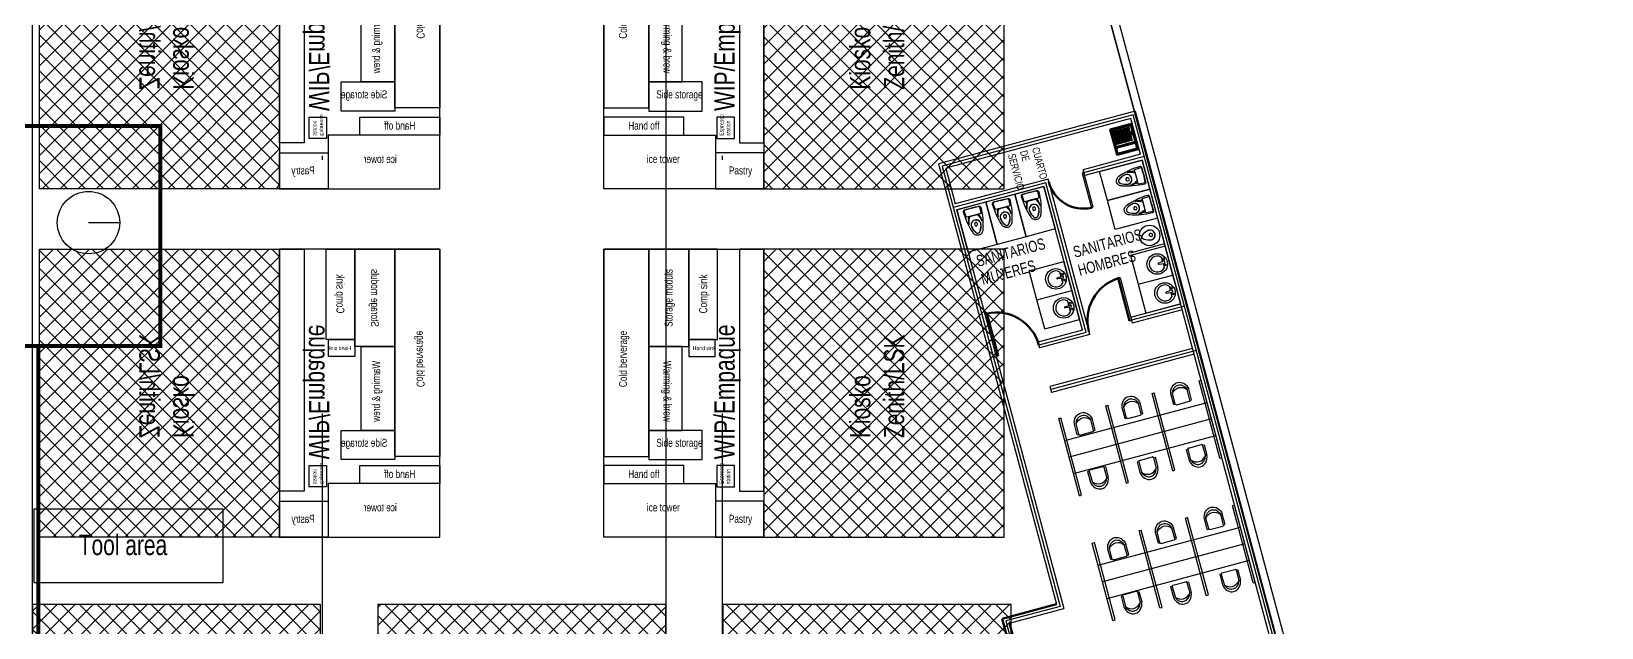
# Model space of a CAD drawing. Header units: millimetres. Extents: x 1263 to 3002, y 1308 to 2683.
# Drawn here: x 1664.08 to 1703.32, y 1382.6 to 1397.52 of the extents above; entities that cross this region are included whole.
import ezdxf

# ---------------------------------------------------------------- set-up
doc = ezdxf.new("R2010")
doc.units = ezdxf.units.MM
doc.linetypes.add('DASHDOT', pattern=[25.4, 12.7, -6.35, 0, -6.35])
doc.linetypes.add('DASHED2', pattern=[0.375, 0.25, -0.125])
for name, color, linetype in [('1- muro de carga', 5, 'Continuous'), ('ejes', 140, 'DASHDOT'), ('LINEA PROYECCION', 1, 'DASHED2'), ('Mezanine', 6, 'Continuous'), ('MUEBLES', 43, 'Continuous')]:
    doc.layers.add(name, color=color, linetype=linetype)
doc.layers.add('muros', color=5, linetype='Continuous', lineweight=50)
doc.styles.add('ARRAY BASE$0$STYLE1', font='swissc.ttf', dxfattribs={"width": 0.9})
doc.styles.add('TEXTO GENERAL', font='swissc.ttf', dxfattribs={"width": 0.9, "height": 1})

# ---------------------------------------------------------------- blocks, each defined once
blk = doc.blocks.new('malla1x1')
at = {"color": 1, "linetype": 'Continuous', "ltscale": 0.01}
blk.add_lwpolyline([(80.173, 79.605), (0, 79.605), (0, 0), (101.556, 0)], close=True, dxfattribs=at)
blk = doc.blocks.new('planta conjunto')
at = {"layer": '1- muro de carga', "lineweight": 25}
blk.add_lwpolyline([(0, 0), (0, 80), (141.082, 80), (162.567, 0)], close=True, dxfattribs=at)
blk.add_lwpolyline([(6.09, 0.197), (0.197, 0.197), (0.197, 79.803), (140.923, 79.803), (162.306, 0.197), (7.291, 0.197)], dxfattribs=at)
at = {"layer": 'ejes'}
for p, q in [((130.594, 86.124), (130.594, 0.474)), ((140.594, 86.124), (140.594, 0.474))]:
    blk.add_line(p, q, dxfattribs=at)
blk.add_blockref('malla1x1', (60.75, 0.197))
blk = doc.blocks.new('ARRAY BASE$0$KIOSKO DE ARMADO')
h = blk.add_hatch()
h.set_pattern_fill('ANSI37', color=256, scale=0.1, angle=180)
h.set_pattern_definition([(225, (2482.8771, 1339.67897), (0.224506403, -0.224506403), []), (315, (2482.8771, 1339.67897), (0.224506403, 0.224506403), [])])
h.paths.add_polyline_path([(7.2, 10), (0, 10), (0, 4), (7.2, 4)])
for points in [[(7.2, 10), (0, 10), (0, 4), (7.2, 4)], [(0, 4), (7.2, 4), (7.2, 0), (0, 0)], [(7.2, 4), (7.2, 0), (0, 0), (0, 4)], [(6.05, 3.39), (6.05, 4), (0, 4), (0, 3.39)], [(6.303, 2.79), (7.2, 2.79), (7.2, 4), (6.303, 4)], [(5.943, 2.825), (5.943, 3.265), (5.413, 3.265), (5.413, 2.825)], [(2.26, 2.12), (2.26, 2.84), (0, 2.84), (0, 2.12)], [(2.68, 2.78), (2.26, 2.78), (2.26, 2.12), (2.68, 2.12)], [(5.86, 2.79), (7.2, 2.79), (7.2, 0), (5.86, 0)], [(4.53, 2.46), (4.53, 1.12), (5.26, 1.12), (5.26, 2.46)], [(2.43, 1.12), (2.43, 2.12), (0, 2.12), (0, 1.12)], [(5.41, 0), (5.86, 0), (5.86, 2), (5.41, 2)], [(2.43, 1.96), (2.43, 1.12), (4.53, 1.12), (4.53, 1.96)], [(5.18, 0), (5.18, 1.12), (0, 1.12), (0, 0)]]:
    blk.add_lwpolyline(points, close=True)
at = {"attachment_point": 1, "style": 'TEXTO GENERAL'}
for s, insert, char_height, rotation in [('Kiosko Zenith/LSK', (4.722, 6.152), 0.50733, 180), ('Pastry', (6.643, 3.123), 0.2, 90), ('WIP/Empaque', (5.255, 2.761), 0.50733, 180), ('Espresso\\Pstation', (5.875, 2.891), 0.1, 180), ('Comp sink', (1.604, 2.382), 0.2, 180), ('Hand sink', (2.424, 2.218), 0.1, 90), ('Side storage', (4.741, 1.31), 0.2, 90), ('Storage moduls', (1.942, 1.518), 0.2, 180), ('ice tower', (6.357, 1.074), 0.2, 90), ('Hand off', (5.522, 0.609), 0.2, 90), ('Cold berverage', (3.448, 0.377), 0.2, 180)]:
    blk.add_mtext_dynamic_manual_height_columns(s, width=3.63915, gutter_width=2.537, heights=[0], dxfattribs=dict(at, insert=insert, char_height=char_height, rotation=rotation))
at = {"insert": (2.791, 1.689), "char_height": 0.2, "attachment_point": 1, "style": 'TEXTO GENERAL'}
blk.add_mtext_dynamic_manual_height_columns('Warming & brew', width=3.63915, gutter_width=2.537, heights=[0], dxfattribs=at)
blk = doc.blocks.new('10')
h = blk.add_hatch()
h.set_pattern_fill('ANSI37', color=256, scale=0.1, angle=180)
h.set_pattern_definition([(225, (2475.6771, 1329.67897), (0.224506403, -0.224506403), []), (315, (2475.6771, 1329.67897), (0.224506403, 0.224506403), [])])
h.paths.add_polyline_path([(0, -6), (0, -4.005), (-1.076, 0), (-7.2, 0), (-7.2, -6)])
for points in [[(-8.448, -38.48), (-24.275, -38.48), (-24.275, 0), (-8.448, 0)], [(-7.2, -6), (0, -6), (0, -10), (-7.2, -10)], [(0, -6), (0, -10), (-7.2, -10), (-7.2, -6)], [(-1.15, -6.61), (-1.15, -6), (-7.2, -6), (-7.2, -6.61)], [(-0.897, -7.21), (0, -7.21), (0, -6), (-0.897, -6)], [(-1.257, -7.175), (-1.257, -6.735), (-1.787, -6.735), (-1.787, -7.175)], [(-4.94, -7.88), (-4.94, -7.16), (-7.2, -7.16), (-7.2, -7.88)], [(-4.52, -7.22), (-4.94, -7.22), (-4.94, -7.88), (-4.52, -7.88)], [(-1.34, -7.21), (0, -7.21), (0, -10), (-1.34, -10)], [(-2.67, -7.54), (-2.67, -8.88), (-1.94, -8.88), (-1.94, -7.54)], [(-4.77, -8.88), (-4.77, -7.88), (-7.2, -7.88), (-7.2, -8.88)], [(-4.77, -8.04), (-4.77, -8.88), (-2.67, -8.88), (-2.67, -8.04)], [(-1.79, -10), (-1.34, -10), (-1.34, -8), (-1.79, -8)], [(-2.02, -10), (-2.02, -8.88), (-7.2, -8.88), (-7.2, -10)], [(-24.275, -12.209), (-19.544, -12.209), (-19.544, -10.37), (-24.275, -10.37)], [(-24.239, -27.931), (-19.508, -27.931), (-19.508, -26.092), (-24.239, -26.092)]]:
    blk.add_lwpolyline(points, close=True)
blk.add_lwpolyline([(-1.076, 0), (-7.2, 0), (-7.2, -6), (0, -6), (0, -4.005)])
for p in [(-24.096, -10), (-15.648, -10), (-24.275, -38.48), (-15.648, -38.48), (-7.021, -38.48)]:
    blk.add_blockref('ARRAY BASE$0$KIOSKO DE ARMADO', p)
at = {"xscale": -1, "rotation": 90}
for p in [(-14.099, -10.88), (-14.099, -19.594)]:
    blk.add_blockref('ARRAY BASE$0$KIOSKO DE ARMADO', p, dxfattribs=at)
at = {"rotation": 270}
for p in [(-9.997, -10.88), (-9.997, -19.594)]:
    blk.add_blockref('ARRAY BASE$0$KIOSKO DE ARMADO', p, dxfattribs=at)
at = {"attachment_point": 1, "style": 'ARRAY BASE$0$STYLE1'}
for s, insert, char_height, rotation in [('Kiosko Zenith/LSK', (-2.478, -3.848), 0.50733, 180), ('WIP/Empaque', (-1.945, -7.239), 0.50733, 180), ('Pastry', (-0.557, -6.877), 0.2, 90), ('Espresso\\Pstation', (-1.325, -7.109), 0.1, 180), ('Comp sink', (-5.596, -7.618), 0.2, 180), ('Hand sink', (-4.776, -7.782), 0.1, 90), ('Side storage', (-2.459, -8.69), 0.2, 90), ('Storage moduls', (-5.258, -8.482), 0.2, 180), ('ice tower', (-0.843, -8.926), 0.2, 90), ('Hand off', (-1.678, -9.391), 0.2, 90), ('Cold berverage', (-3.752, -9.623), 0.2, 180)]:
    blk.add_mtext_dynamic_manual_height_columns(s, width=3.63915, gutter_width=2.537, heights=[0], dxfattribs=dict(at, insert=insert, char_height=char_height, rotation=rotation))
for s, insert, char_height in [('Warming & brew', (-4.409, -8.311), 0.2), ('Tool area', (-23.155, -11.015), 0.5073), ('Tool area', (-23.119, -26.737), 0.5073)]:
    blk.add_mtext_dynamic_manual_height_columns(s, width=3.63915, gutter_width=2.537, heights=[0], dxfattribs=dict(at, insert=insert, char_height=char_height))

msp = doc.modelspace()

# ---------------------------------------------------------------- linework, layer by layer
at = {"color": 6}
for p, q in [((1691.88595, 1394.38886), (1690.3324, 1393.97259)), ((1689.4305, 1393.73093), (1687.1122, 1393.10974)), ((1692.88887, 1390.6459), (1691.56861, 1390.29214)), ((1690.43366, 1389.98803), (1689.25082, 1389.67096))]:
    msp.add_line(p, q, dxfattribs=at)
at = {"color": 5}
for p, q in [((1691.83292, 1394.29701), (1690.40011, 1393.91309)), ((1690.40011, 1393.91309), (1690.36129, 1394.05798)), ((1689.37743, 1393.63906), (1687.20406, 1393.05671)), ((1689.52534, 1393.67869), (1689.52232, 1393.67789)), ((1692.79702, 1390.69893), (1691.54673, 1390.36392)), ((1691.5492, 1390.36458), (1691.58802, 1390.21969)), ((1692.83584, 1390.55405), (1691.58802, 1390.21969)), ((1690.34183, 1390.04107), (1689.22894, 1389.74275)), ((1690.52553, 1389.935), (1689.2702, 1389.59863)), ((1689.23142, 1389.74336), (1689.2702, 1389.59863)), ((1689.52902, 1388.63271), (1689.56784, 1388.48782))]:
    msp.add_line(p, q, dxfattribs=at)
for p, q in [((1690.38065, 1393.98573), (1690.33231, 1393.97293)), ((1690.61355, 1393.11653), (1690.38065, 1393.98573)), ((1692.22115, 1392.84812), (1692.39479, 1392.20005)), ((1689.88119, 1391.75961), (1690.07531, 1391.03517)), ((1690.07531, 1391.03517), (1690.26942, 1390.31072)), ((1691.52031, 1390.2792), (1691.56861, 1390.29214)), ((1688.23657, 1389.39932), (1688.18827, 1389.38638)), ((1693.25618, 1388.77665), (1693.30835, 1388.79063)), ((1692.08203, 1388.46204), (1692.1342, 1388.47602)), ((1689.75137, 1387.83754), (1689.80353, 1387.85152)), ((1690.92552, 1388.15215), (1690.97768, 1388.16613)), ((1693.77436, 1386.84276), (1693.82653, 1386.85674)), ((1692.60022, 1386.52815), (1692.65238, 1386.54212)), ((1690.26955, 1385.90365), (1690.32172, 1385.91763)), ((1691.4437, 1386.21826), (1691.49587, 1386.23224)), ((1694.09246, 1385.65561), (1694.14463, 1385.66959)), ((1692.91831, 1385.341), (1692.97048, 1385.35498)), ((1690.58765, 1384.7165), (1690.63981, 1384.73048)), ((1691.76179, 1385.03111), (1691.81396, 1385.04509)), ((1694.61064, 1383.72172), (1694.66281, 1383.7357)), ((1693.4365, 1383.40711), (1693.48866, 1383.42109)), ((1691.10583, 1382.78261), (1691.158, 1382.79659)), ((1692.27998, 1383.09722), (1692.33215, 1383.1112))]:
    msp.add_line(p, q)
at = {"ltscale": 2}
msp.add_lwpolyline([(1665.50555, 1392.73348), (1666.28522, 1392.73348)], dxfattribs=at)
msp.add_circle((1665.50555, 1392.73348), 0.77967, dxfattribs=at)
at = {"layer": '1- muro de carga', "lineweight": 25}
msp.add_line((1691.66075, 1395.51909), (1703.05435, 1353.02923), dxfattribs=at)
msp.add_lwpolyline([(1540.74837, 1352.83175), (1540.74837, 1432.83175), (1681.83059, 1432.83175), (1703.31559, 1352.83175)], close=True, dxfattribs=at)
msp.add_lwpolyline([(1546.83842, 1353.02922), (1540.94584, 1353.02922), (1540.94584, 1432.63428), (1681.67108, 1432.63428), (1703.05435, 1353.02923), (1548.03907, 1353.02923)], dxfattribs=at)
at = {"layer": 'LINEA PROYECCION', "ltscale": 2, "const_width": 0.1}
msp.add_lwpolyline([(1640.43213, 1371.18175), (1640.43213, 1381.18175), (1661.98059, 1381.18175), (1661.98059, 1395.14913), (1667.30009, 1395.14913), (1667.30009, 1389.64913), (1664.25484, 1389.64913), (1664.25484, 1371.18175), (1640.43213, 1371.18175)], dxfattribs=at)
msp.add_lwpolyline([(1667.30009, 1389.64913), (1660.9096, 1389.64913), (1660.9096, 1395.14913), (1667.30009, 1395.14913)], close=True, dxfattribs=at)
at = {"layer": 'Mezanine', "color": 5, "ltscale": 2}
for p, q in [((1691.66075, 1395.51909), (1686.74211, 1394.20114)), ((1691.55469, 1395.33538), (1686.92583, 1394.09508)), ((1691.79409, 1394.4419), (1691.55469, 1395.33538)), ((1686.74211, 1394.20114), (1689.69331, 1383.18712)), ((1691.79409, 1394.4419), (1690.36129, 1394.05798)), ((1696.45284, 1377.05523), (1691.83292, 1394.29701)), ((1692.79702, 1390.69893), (1691.83292, 1394.29701)), ((1686.92583, 1394.09508), (1687.16523, 1393.2016)), ((1689.48346, 1393.82276), (1687.16523, 1393.2016)), ((1689.48349, 1393.82277), (1689.48346, 1393.82276)), ((1689.48349, 1393.82277), (1689.48346, 1393.82276)), ((1690.52553, 1389.935), (1689.48349, 1393.82277)), ((1690.34194, 1390.04064), (1689.37743, 1393.63906)), ((1687.20406, 1393.05671), (1689.87703, 1383.08105)), ((1689.22895, 1389.7427), (1689.22896, 1389.7427)), ((1693.09466, 1389.58812), (1689.52902, 1388.63271)), ((1693.13348, 1389.44323), (1689.56784, 1388.48782)), ((1688.51715, 1382.71668), (1689.87703, 1383.08105))]:
    msp.add_line(p, q, dxfattribs=at)
at = {"layer": 'Mezanine', "color": 6, "ltscale": 2}
for p, q in [((1691.60772, 1395.42723), (1687.31693, 1394.27752)), ((1687.31693, 1394.27752), (1686.83397, 1394.14811)), ((1686.83397, 1394.14811), (1689.78517, 1383.13409)), ((1690.43366, 1389.98803), (1689.4305, 1393.73093)), ((1693.18652, 1389.53509), (1689.54843, 1388.56026)), ((1693.18652, 1389.53509), (1689.54843, 1388.56026)), ((1689.78517, 1383.13409), (1688.42529, 1382.76971)), ((1688.42529, 1382.76971), (1693.41984, 1364.12981))]:
    msp.add_line(p, q, dxfattribs=at)
at = {"layer": 'Mezanine', "ltscale": 2}
msp.add_line((1699.55346, 1365.77331), (1691.60772, 1395.42723), dxfattribs=at)
at = {"layer": 'Mezanine', "color": 7, "ltscale": 2}
for p, q in [((1690.33231, 1393.97293), (1690.56525, 1393.10359)), ((1690.56525, 1393.10359), (1690.61355, 1393.11653)), ((1692.22115, 1392.84812), (1691.35181, 1392.61518)), ((1692.39479, 1392.20005), (1691.52546, 1391.96712)), ((1689.01186, 1391.52668), (1689.88119, 1391.75961)), ((1690.07531, 1391.03517), (1689.88119, 1391.75961)), ((1692.40879, 1392.14782), (1691.53946, 1391.91489)), ((1691.53946, 1391.91489), (1691.73357, 1391.19044)), ((1692.6029, 1391.42338), (1692.40879, 1392.14782)), ((1689.20598, 1390.80223), (1689.01186, 1391.52668)), ((1691.73357, 1391.19044), (1692.6029, 1391.42338)), ((1692.79702, 1390.69893), (1692.6029, 1391.42338)), ((1689.20598, 1390.80223), (1690.07531, 1391.03517)), ((1690.26942, 1390.31072), (1690.07531, 1391.03517)), ((1691.28391, 1391.35466), (1691.56861, 1390.29214)), ((1691.73357, 1391.19044), (1691.92768, 1390.466)), ((1689.40009, 1390.07779), (1689.20598, 1390.80223)), ((1691.92768, 1390.466), (1692.79702, 1390.69893)), ((1687.90357, 1390.4489), (1688.18827, 1389.38638)), ((1689.40009, 1390.07779), (1690.26942, 1390.31072)), ((1693.77436, 1386.84276), (1693.25618, 1388.77665)), ((1693.82653, 1386.85674), (1693.30835, 1388.79063)), ((1689.89942, 1387.285), (1693.4564, 1388.23809)), ((1692.60022, 1386.52815), (1692.08203, 1388.46204)), ((1692.65238, 1386.54212), (1692.1342, 1388.47602)), ((1690.26955, 1385.90365), (1689.75137, 1387.83754)), ((1690.32172, 1385.91763), (1689.80353, 1387.85152)), ((1691.4437, 1386.21826), (1690.92552, 1388.15215)), ((1691.49587, 1386.23224), (1690.97768, 1388.16613)), ((1693.56744, 1387.82368), (1690.01046, 1386.87059)), ((1690.1215, 1386.45619), (1693.67848, 1387.40928)), ((1694.61064, 1383.72172), (1694.09246, 1385.65561)), ((1694.66281, 1383.7357), (1694.14463, 1385.66959)), ((1690.7357, 1384.16396), (1694.29268, 1385.11705)), ((1693.4365, 1383.40711), (1692.91831, 1385.341)), ((1693.48866, 1383.42109), (1692.97048, 1385.35498)), ((1691.10583, 1382.78261), (1690.58765, 1384.7165)), ((1691.158, 1382.79659), (1690.63981, 1384.73048)), ((1694.40372, 1384.70264), (1690.84674, 1383.74955)), ((1692.27998, 1383.09722), (1691.76179, 1385.03111)), ((1692.33215, 1383.1112), (1691.81396, 1385.04509)), ((1690.95778, 1383.33515), (1694.51476, 1384.28824))]:
    msp.add_line(p, q, dxfattribs=at)
for points in [[(1692.02703, 1393.57256), (1690.96451, 1393.28786), (1690.7704, 1394.01231), (1691.83292, 1394.29701)], [(1688.65295, 1393.44494), (1688.93765, 1392.38242), (1688.2132, 1392.1883), (1687.9285, 1393.25082)], [(1689.37739, 1393.63905), (1689.66209, 1392.57653), (1688.93765, 1392.38242), (1688.65295, 1393.44494)], [(1692.22115, 1392.84812), (1691.15863, 1392.56342), (1690.96451, 1393.28786), (1692.02703, 1393.57256)], [(1687.9285, 1393.25082), (1688.2132, 1392.1883), (1687.48876, 1391.99419), (1687.20406, 1393.05671)]]:
    msp.add_lwpolyline(points, close=True, dxfattribs=at)
at = {"layer": 'MUEBLES', "color": 7}
for p, q in [((1691.87324, 1393.92816), (1691.82414, 1394.1114)), ((1689.02179, 1393.48526), (1688.83856, 1393.43616)), ((1692.06735, 1393.20372), (1692.01826, 1393.38695)), ((1687.5729, 1393.09703), (1687.38967, 1393.04793)), ((1688.29735, 1393.29115), (1688.11411, 1393.24205)), ((1692.3695, 1391.77054), (1692.24234, 1391.71745)), ((1692.31307, 1391.87075), (1692.34289, 1391.75943)), ((1689.70947, 1391.34893), (1689.83785, 1391.39746)), ((1689.81099, 1391.3873), (1689.78142, 1391.49767)), ((1692.24885, 1391.69318), (1692.38429, 1391.71534)), ((1692.35595, 1391.7107), (1692.38552, 1391.60034)), ((1689.85264, 1391.34226), (1689.71597, 1391.32466)), ((1689.85387, 1391.22726), (1689.82404, 1391.33858)), ((1692.56361, 1391.04609), (1692.43646, 1390.993)), ((1692.44296, 1390.96873), (1692.5784, 1390.9909)), ((1692.50718, 1391.1463), (1692.53701, 1391.03499)), ((1692.55006, 1390.98626), (1692.57963, 1390.8759)), ((1689.90358, 1390.62449), (1690.03196, 1390.67301)), ((1690.04675, 1390.61782), (1689.91009, 1390.60022)), ((1690.0051, 1390.66286), (1689.97553, 1390.77322)), ((1690.04799, 1390.50282), (1690.01816, 1390.61413)), ((1692.62334, 1388.18196), (1692.55213, 1388.44771)), ((1692.66133, 1388.1982), (1692.59164, 1388.4583)), ((1692.69057, 1388.17861), (1693.01452, 1388.26541)), ((1693.03005, 1388.29699), (1692.96035, 1388.55709)), ((1693.07107, 1388.30193), (1693.00061, 1388.56488)), ((1693.03118, 1388.29124), (1693.07107, 1388.30193)), ((1691.40609, 1387.83638), (1691.33488, 1388.10213)), ((1691.44408, 1387.85262), (1691.37438, 1388.11272)), ((1691.40609, 1387.83638), (1691.44559, 1387.84697)), ((1691.47332, 1387.83303), (1691.79726, 1387.91983)), ((1691.81279, 1387.95141), (1691.7431, 1388.21151)), ((1691.85381, 1387.95635), (1691.78336, 1388.2193)), ((1691.81393, 1387.94566), (1691.85381, 1387.95635)), ((1692.62334, 1388.18196), (1692.66284, 1388.19254)), ((1690.21454, 1387.42463), (1690.14333, 1387.69038)), ((1690.25253, 1387.44087), (1690.18284, 1387.70097)), ((1690.28177, 1387.42128), (1690.60572, 1387.50808)), ((1690.62125, 1387.53967), (1690.55155, 1387.79977)), ((1690.66227, 1387.5446), (1690.59181, 1387.80755)), ((1690.62238, 1387.53391), (1690.66227, 1387.5446)), ((1690.21454, 1387.42463), (1690.25404, 1387.43522)), ((1692.9356, 1387.05865), (1692.97511, 1387.06923)), ((1692.9356, 1387.05865), (1693.00681, 1386.7929)), ((1692.97662, 1387.06358), (1693.04631, 1386.80348)), ((1692.99215, 1387.09517), (1693.31609, 1387.18197)), ((1693.34344, 1387.16793), (1693.38333, 1387.17862)), ((1693.34534, 1387.16238), (1693.41503, 1386.90228)), ((1693.38333, 1387.17862), (1693.45379, 1386.91566)), ((1691.70864, 1386.7493), (1691.74815, 1386.75989)), ((1691.70864, 1386.7493), (1691.77985, 1386.48355)), ((1691.74966, 1386.75424), (1691.81935, 1386.49414)), ((1691.76519, 1386.78582), (1692.08913, 1386.87262)), ((1692.11648, 1386.85858), (1692.15637, 1386.86927)), ((1692.11838, 1386.85303), (1692.18807, 1386.59293)), ((1692.15637, 1386.86927), (1692.22683, 1386.60632)), ((1690.47086, 1386.51011), (1690.51036, 1386.5207)), ((1690.47086, 1386.51011), (1690.54206, 1386.24436)), ((1690.51188, 1386.51505), (1690.58157, 1386.25495)), ((1690.52741, 1386.54663), (1690.85135, 1386.63343)), ((1690.8787, 1386.61939), (1690.91858, 1386.63008)), ((1690.88059, 1386.61385), (1690.95029, 1386.35375)), ((1690.91858, 1386.63008), (1690.98904, 1386.36713)), ((1692.64907, 1384.83038), (1692.57938, 1385.09048)), ((1692.69009, 1384.83531), (1692.61964, 1385.09826)), ((1693.45962, 1385.06092), (1693.38841, 1385.32667)), ((1693.49761, 1385.07716), (1693.42792, 1385.33726)), ((1693.52685, 1385.05757), (1693.85079, 1385.14437)), ((1693.86633, 1385.17595), (1693.79663, 1385.43605)), ((1693.90735, 1385.18089), (1693.83689, 1385.44384)), ((1693.86746, 1385.1702), (1693.90735, 1385.18089)), ((1692.24237, 1384.71534), (1692.17116, 1384.98109)), ((1692.28036, 1384.73158), (1692.21066, 1384.99168)), ((1692.24237, 1384.71534), (1692.28187, 1384.72593)), ((1692.3096, 1384.71199), (1692.63354, 1384.79879)), ((1692.65021, 1384.82462), (1692.69009, 1384.83531)), ((1693.45962, 1385.06092), (1693.49912, 1385.07151)), ((1691.05082, 1384.30359), (1690.97961, 1384.56935)), ((1691.08881, 1384.31983), (1691.01912, 1384.57993)), ((1691.05082, 1384.30359), (1691.09032, 1384.31418)), ((1691.11805, 1384.30024), (1691.442, 1384.38704)), ((1691.45753, 1384.41863), (1691.38783, 1384.67873)), ((1691.49855, 1384.42356), (1691.42809, 1384.68652)), ((1691.45866, 1384.41287), (1691.49855, 1384.42356)), ((1693.77188, 1383.93761), (1693.81139, 1383.9482)), ((1693.77188, 1383.93761), (1693.84309, 1383.67186)), ((1693.8129, 1383.94255), (1693.88259, 1383.68245)), ((1693.82843, 1383.97413), (1694.15237, 1384.06093)), ((1694.17972, 1384.04689), (1694.21961, 1384.05758)), ((1694.18162, 1384.04134), (1694.25131, 1383.78124)), ((1694.21961, 1384.05758), (1694.29007, 1383.79463)), ((1692.54492, 1383.62826), (1692.58443, 1383.63885)), ((1692.54492, 1383.62826), (1692.61613, 1383.36251)), ((1692.58594, 1383.6332), (1692.65563, 1383.3731)), ((1692.60147, 1383.66478), (1692.92541, 1383.75158)), ((1692.95276, 1383.73754), (1692.99265, 1383.74823)), ((1692.95466, 1383.732), (1693.02435, 1383.4719)), ((1692.99265, 1383.74823), (1693.06311, 1383.48528)), ((1691.30713, 1383.38907), (1691.34664, 1383.39966)), ((1691.30713, 1383.38907), (1691.37834, 1383.12332)), ((1691.34816, 1383.39401), (1691.41785, 1383.13391)), ((1691.36369, 1383.42559), (1691.68763, 1383.51239)), ((1691.71498, 1383.49836), (1691.75486, 1383.50904)), ((1691.71687, 1383.49281), (1691.78657, 1383.23271)), ((1691.75486, 1383.50904), (1691.82532, 1383.24609))]:
    msp.add_line(p, q, dxfattribs=at)
for points in [[(1691.9124, 1393.74523, -0.39974944), (1691.90378, 1393.73266), (1691.74901, 1393.69976, -0.39895955), (1691.73549, 1393.70804), (1691.68969, 1393.87898), (1691.64389, 1394.04992, -0.39895955), (1691.65145, 1394.06385), (1691.80194, 1394.11274, -0.39974944), (1691.82414, 1394.1114, 0.44429317), (1691.77546, 1394.1363, 0.08266886), (1691.26279, 1393.89736)], [(1691.9124, 1393.74523, 0.02553737), (1691.87324, 1393.92816), (1691.92234, 1393.74492, -0.44429317), (1691.89263, 1393.69902, -0.08266886), (1691.32917, 1393.64961, -0.13693872), (1691.25018, 1393.67387, -0.185158), (1691.19709, 1393.74699, -0.185158), (1691.2065, 1393.83685, -0.13693872), (1691.26279, 1393.89736)], [(1691.41462, 1393.93377, 0.12261164), (1691.26494, 1393.82392, 0.27575842), (1691.24691, 1393.76034, 0.27575842), (1691.29432, 1393.71429, 0.12261164), (1691.47887, 1393.69399)], [(1691.4106, 1393.9294, 0.11366283), (1691.26993, 1393.82641, 0.29866623), (1691.24825, 1393.76069, 0.29866623), (1691.29988, 1393.71462, 0.11366283), (1691.4732, 1393.69576)], [(1691.45424, 1393.69146, 0.49236941), (1691.57403, 1393.84799, 0.49236941), (1691.39203, 1393.92364)], [(1691.4587, 1393.69432, 0.4810095), (1691.57136, 1393.84727, 0.4810095), (1691.39732, 1393.9234)], [(1691.46221, 1393.98776, -0.10293384), (1691.65542, 1393.97584, -0.26662364), (1691.66028, 1393.97096), (1691.68524, 1393.87779), (1691.71021, 1393.78461, -0.26662364), (1691.70844, 1393.77796, -0.10293384), (1691.54707, 1393.67103)], [(1688.48028, 1393.3303, -0.39974944), (1688.49285, 1393.32169), (1688.52575, 1393.16691, -0.39895955), (1688.51747, 1393.1534), (1688.34653, 1393.1076), (1688.17559, 1393.06179, -0.39895955), (1688.16166, 1393.06936), (1688.11277, 1393.21984, -0.39974944), (1688.11411, 1393.24205, 0.44429317), (1688.08921, 1393.19337, 0.08266886), (1688.32815, 1392.6807)], [(1688.48028, 1393.3303, 0.02553737), (1688.29735, 1393.29115), (1688.48059, 1393.34024, -0.44429317), (1688.52649, 1393.31053, -0.08266886), (1688.5759, 1392.74708, -0.13693872), (1688.55164, 1392.66808, -0.185158), (1688.47852, 1392.615, -0.185158), (1688.38866, 1392.62441, -0.13693872), (1688.32815, 1392.6807)], [(1689.20473, 1393.52442, -0.39974944), (1689.2173, 1393.5158), (1689.2502, 1393.36103, -0.39895955), (1689.24191, 1393.34751), (1689.07097, 1393.30171), (1688.90004, 1393.25591, -0.39895955), (1688.88611, 1393.26347), (1688.83721, 1393.41396, -0.39974944), (1688.83856, 1393.43616, 0.44429317), (1688.81366, 1393.38748, 0.08266886), (1689.0526, 1392.87481)], [(1689.20473, 1393.52442, 0.02553737), (1689.02179, 1393.48526), (1689.20503, 1393.53436, -0.44429317), (1689.25094, 1393.50465, -0.08266886), (1689.30034, 1392.9412, -0.13693872), (1689.27609, 1392.8622, -0.185158), (1689.20297, 1392.80911, -0.185158), (1689.1131, 1392.81852, -0.13693872), (1689.0526, 1392.87481)], [(1692.10651, 1393.02078, -0.39974944), (1692.0979, 1393.00821), (1691.94312, 1392.97531, -0.39895955), (1691.92961, 1392.9836), (1691.88381, 1393.15453), (1691.838, 1393.32547, -0.39895955), (1691.84557, 1393.3394), (1691.99605, 1393.3883, -0.39974944), (1692.01826, 1393.38695, 0.44429317), (1691.96957, 1393.41185, 0.08266886), (1691.45691, 1393.17291)], [(1687.75584, 1393.13619, -0.39974944), (1687.76841, 1393.12757), (1687.80131, 1392.9728, -0.39895955), (1687.79303, 1392.95929), (1687.62209, 1392.91348), (1687.45115, 1392.86768, -0.39895955), (1687.43722, 1392.87524), (1687.38832, 1393.02573, -0.39974944), (1687.38967, 1393.04793, 0.44429317), (1687.36477, 1392.99925, 0.08266886), (1687.60371, 1392.48658)], [(1687.75584, 1393.13619, 0.02553737), (1687.5729, 1393.09703), (1687.75614, 1393.14613, -0.44429317), (1687.80205, 1393.11642, -0.08266886), (1687.85145, 1392.55297, -0.13693872), (1687.8272, 1392.47397, -0.185158), (1687.75408, 1392.42088, -0.185158), (1687.66421, 1392.4303, -0.13693872), (1687.60371, 1392.48658)], [(1688.23775, 1392.88011, -0.10293384), (1688.24967, 1393.07333, -0.26662364), (1688.25455, 1393.07818), (1688.34772, 1393.10315), (1688.4409, 1393.12811, -0.26662364), (1688.44755, 1393.12635, -0.10293384), (1688.55448, 1392.96498)], [(1688.53404, 1392.87214, 0.49236941), (1688.37752, 1392.99194, 0.49236941), (1688.30186, 1392.80993)], [(1688.53119, 1392.8766, 0.4810095), (1688.37824, 1392.98927, 0.4810095), (1688.30211, 1392.81522)], [(1688.9622, 1393.07423, -0.10293384), (1688.97412, 1393.26744, -0.26662364), (1688.97899, 1393.2723), (1689.07217, 1393.29726), (1689.16534, 1393.32223, -0.26662364), (1689.17199, 1393.32047, -0.10293384), (1689.27892, 1393.15909)], [(1689.25849, 1393.06626, 0.49236941), (1689.10196, 1393.18605, 0.49236941), (1689.02631, 1393.00405)], [(1689.25563, 1393.07072, 0.4810095), (1689.10268, 1393.18339, 0.4810095), (1689.02655, 1393.00934)], [(1689.01618, 1393.02665, 0.12261164), (1689.12603, 1392.87696, 0.27575842), (1689.18962, 1392.85893, 0.27575842), (1689.23567, 1392.90634, 0.12261164), (1689.25596, 1393.09089)], [(1689.02055, 1393.02262, 0.11366283), (1689.12354, 1392.88195, 0.29866623), (1689.18926, 1392.86027, 0.29866623), (1689.23533, 1392.9119, 0.11366283), (1689.25419, 1393.08522)], [(1692.10651, 1393.02078, 0.02553737), (1692.06735, 1393.20372), (1692.11645, 1393.02048, -0.44429317), (1692.08674, 1392.97457, -0.08266886), (1691.52329, 1392.92517, -0.13693872), (1691.44429, 1392.94942, -0.185158), (1691.3912, 1393.02254, -0.185158), (1691.40062, 1393.11241, -0.13693872), (1691.45691, 1393.17291)], [(1691.60874, 1393.20933, 0.12261164), (1691.45906, 1393.09948, 0.27575842), (1691.44103, 1393.03589, 0.27575842), (1691.48843, 1392.98984, 0.12261164), (1691.67299, 1392.96955)], [(1691.60471, 1393.20496, 0.11366283), (1691.46404, 1393.10197, 0.29866623), (1691.44236, 1393.03625, 0.29866623), (1691.494, 1392.99018, 0.11366283), (1691.66732, 1392.97132)], [(1691.64835, 1392.96702, 0.49236941), (1691.76815, 1393.12354, 0.49236941), (1691.58614, 1393.1992)], [(1691.65281, 1392.96988, 0.4810095), (1691.76548, 1393.12283, 0.4810095), (1691.59143, 1393.19896)], [(1691.65632, 1393.26331, -0.10293384), (1691.84954, 1393.25139, -0.26662364), (1691.85439, 1393.24652), (1691.87936, 1393.15334), (1691.90432, 1393.06017, -0.26662364), (1691.90256, 1393.05352, -0.10293384), (1691.74119, 1392.94659)], [(1687.51331, 1392.686, -0.10293384), (1687.52523, 1392.87922, -0.26662364), (1687.5301, 1392.88407), (1687.62328, 1392.90903), (1687.71645, 1392.934, -0.26662364), (1687.7231, 1392.93224, -0.10293384), (1687.83003, 1392.77086)], [(1687.8096, 1392.67803, 0.49236941), (1687.65308, 1392.79783, 0.49236941), (1687.57742, 1392.61582)], [(1687.80674, 1392.68249, 0.4810095), (1687.65379, 1392.79516, 0.4810095), (1687.57766, 1392.62111)], [(1687.56729, 1392.63842, 0.12261164), (1687.67714, 1392.48874, 0.27575842), (1687.74073, 1392.4707, 0.27575842), (1687.78678, 1392.51811, 0.12261164), (1687.80707, 1392.70267)], [(1687.57166, 1392.63439, 0.11366283), (1687.67465, 1392.49372, 0.29866623), (1687.74037, 1392.47204, 0.29866623), (1687.78644, 1392.52367, 0.11366283), (1687.8053, 1392.69699)], [(1688.29174, 1392.83253, 0.12261164), (1688.40159, 1392.68285, 0.27575842), (1688.46517, 1392.66482, 0.27575842), (1688.51122, 1392.71223, 0.12261164), (1688.53152, 1392.89678)], [(1688.29611, 1392.82851, 0.11366283), (1688.3991, 1392.68783, 0.29866623), (1688.46481, 1392.66615, 0.29866623), (1688.51089, 1392.71779, 0.11366283), (1688.52974, 1392.89111)], [(1692.03622, 1392.30034, 0.49236941), (1692.15602, 1392.45686, 0.49236941), (1691.97401, 1392.53252)], [(1692.04068, 1392.30319, 0.4810095), (1692.15335, 1392.45615, 0.4810095), (1691.9793, 1392.53227)], [(1691.99661, 1392.54265, 0.12261164), (1691.84693, 1392.43279, 0.27575842), (1691.8289, 1392.36921, 0.27575842), (1691.8763, 1392.32316, 0.12261164), (1692.06086, 1392.30286)], [(1691.99258, 1392.53827, 0.11366283), (1691.85191, 1392.43528, 0.29866623), (1691.83023, 1392.36957, 0.29866623), (1691.88187, 1392.32349, 0.11366283), (1692.05519, 1392.30464)]]:
    msp.add_lwpolyline(points, format="xyb", dxfattribs=at)
for points in [[(1691.42922, 1393.79952, 0.32357867), (1691.49876, 1393.78747, 0.53985065), (1691.49972, 1393.84426, 0.8005085)], [(1689.15043, 1393.04124, 0.32357867), (1689.16249, 1393.11078, 0.53985065), (1689.1057, 1393.11174, 0.8005085)], [(1691.62334, 1393.07508, 0.32357867), (1691.69288, 1393.06302, 0.53985065), (1691.69383, 1393.11981, 0.8005085)], [(1687.70154, 1392.65301, 0.32357867), (1687.7136, 1392.72255, 0.53985065), (1687.65681, 1392.72351, 0.8005085)], [(1688.42599, 1392.84713, 0.32357867), (1688.43804, 1392.91667, 0.53985065), (1688.38125, 1392.91762, 0.8005085)], [(1692.01121, 1392.40839, 0.32357867), (1692.08075, 1392.39634, 0.53985065), (1692.0817, 1392.45313, 0.8005085)]]:
    msp.add_lwpolyline(points, format="xyb", close=True, dxfattribs=at)
for centre, radius in [((1692.01961, 1392.414), 0.25714), ((1692.2113, 1391.69857), 0.25714), ((1692.37068, 1391.82467), 0.02526), ((1689.67966, 1391.32549), 0.25714), ((1689.84041, 1391.44645), 0.02401), ((1692.411, 1391.6742), 0.02401), ((1689.88073, 1391.29597), 0.02526), ((1692.40542, 1390.97413), 0.25714), ((1692.5648, 1391.10023), 0.02526), ((1692.60512, 1390.94975), 0.02401), ((1689.87377, 1390.60105), 0.25714), ((1690.03452, 1390.722), 0.02401), ((1690.07484, 1390.57153), 0.02526)]:
    msp.add_circle(centre, radius, dxfattribs=at)
for centre, radius, start, end in [((1691.61267, 1393.36219), 0.64893, 86.290609, 103.536327), ((1691.36459, 1394.28801), 0.64893, 286.463673, 303.709391), ((1690.10301, 1393.45408), 1.83261, 14.992406, 20.843869), ((1689.49587, 1391.71503), 1.83261, 104.992406, 110.843869), ((1688.66194, 1392.97661), 0.64893, 16.463673, 33.709391), ((1690.29712, 1392.72964), 1.83261, 14.992406, 20.843869), ((1688.04698, 1391.3268), 1.83261, 104.992406, 110.843869), ((1687.21305, 1392.58838), 0.64893, 16.463673, 33.709391), ((1688.77143, 1391.52091), 1.83261, 104.992406, 110.843869), ((1688.86332, 1393.03057), 0.64893, 176.290609, 193.536327), ((1687.93749, 1392.7825), 0.64893, 16.463673, 33.709391), ((1689.58776, 1393.22469), 0.64893, 176.290609, 193.536327), ((1691.80678, 1392.63775), 0.64893, 86.290609, 103.536327), ((1691.55871, 1393.56357), 0.64893, 286.463673, 303.709391), ((1688.13887, 1392.83646), 0.64893, 176.290609, 193.536327), ((1692.2113, 1391.69857), 0.2, 59.415309, 330.584691), ((1692.28863, 1391.85157), 0.02857, 15, 63.189685), ((1692.37689, 1391.74294), 0.02857, 285, 105), ((1689.67966, 1391.32549), 0.2, 59.415309, 330.584691), ((1689.75698, 1391.47849), 0.02857, 15, 63.189685), ((1689.84524, 1391.36986), 0.02857, 285, 105), ((1692.24581, 1391.7045), 0.0134, 105, 285), ((1692.35477, 1391.60473), 0.02857, 326.810315, 15), ((1689.7125, 1391.33761), 0.0134, 105, 285), ((1689.82312, 1391.23165), 0.02857, 326.810315, 15), ((1692.40542, 1390.97413), 0.2, 59.415309, 330.584691), ((1692.43993, 1390.98006), 0.0134, 105, 285), ((1692.48274, 1391.12713), 0.02857, 15, 63.189685), ((1692.57101, 1391.0185), 0.02857, 285, 105), ((1689.87377, 1390.60105), 0.2, 59.415309, 330.584691), ((1689.90662, 1390.61316), 0.0134, 105, 285), ((1689.95109, 1390.75405), 0.02857, 15, 63.189685), ((1690.03936, 1390.64541), 0.02857, 285, 105), ((1690.01723, 1390.5072), 0.02857, 326.810315, 15)]:
    msp.add_arc(centre, radius, start, end, dxfattribs=at)
at = {"layer": 'MUEBLES', "color": 7, "extrusion": (0, 0, -1)}
for centre, major_axis, start_param, end_param in [((1692.78432, 1388.47604), (0.06903, -0.25763), 1.69383332, 4.60028491), ((1692.79139, 1388.45026), (0.05852, -0.21838), 1.83694126, 4.44624405), ((1692.82349, 1388.33043), (0.07378, -0.27535), 2.27024752, 4.01293779), ((1691.56707, 1388.13046), (0.06903, -0.25763), 1.69383332, 4.60028491), ((1691.57413, 1388.10468), (0.05852, -0.21838), 1.83694126, 4.44624405), ((1691.60624, 1387.98485), (0.07378, -0.27535), 2.27024752, 4.01293779), ((1693.00766, 1388.29099), (0.00686, -0.02559), 4.71238898, 6.28318531), ((1690.37552, 1387.71871), (0.06903, -0.25763), 1.69383332, 4.60028491), ((1690.38259, 1387.69293), (0.05852, -0.21838), 1.83694126, 4.44624405), ((1690.41469, 1387.5731), (0.07378, -0.27535), 2.27024752, 4.01293779), ((1691.46647, 1387.85862), (0.00686, -0.02559), 0, 1.57079633), ((1691.79041, 1387.94542), (0.00686, -0.02559), 4.71238898, 6.28318531), ((1692.68372, 1388.20419), (0.00686, -0.02559), 0, 1.57079633), ((1690.59886, 1387.53367), (0.00686, -0.02559), 4.71238898, 6.28318531), ((1690.27492, 1387.44687), (0.00686, -0.02559), 0, 1.57079633), ((1693.6206, 1385.355), (0.06903, -0.25763), 1.69383332, 4.60028491), ((1693.62767, 1385.32922), (0.05852, -0.21838), 1.83694126, 4.44624405), ((1693.65977, 1385.20939), (0.07378, -0.27535), 2.27024752, 4.01293779), ((1692.40335, 1385.00942), (0.06903, -0.25763), 1.69383332, 4.60028491), ((1692.41041, 1384.98364), (0.05852, -0.21838), 1.83694126, 4.44624405), ((1692.44252, 1384.86381), (0.07378, -0.27535), 2.27024752, 4.01293779), ((1693.84394, 1385.16996), (0.00686, -0.02559), 4.71238898, 6.28318531), ((1691.2118, 1384.59767), (0.06903, -0.25763), 1.69383332, 4.60028491), ((1691.21887, 1384.57189), (0.05852, -0.21838), 1.83694126, 4.44624405), ((1691.25097, 1384.45206), (0.07378, -0.27535), 2.27024752, 4.01293779), ((1692.30274, 1384.73758), (0.00686, -0.02559), 0, 1.57079633), ((1692.62669, 1384.82438), (0.00686, -0.02559), 4.71238898, 6.28318531), ((1693.52, 1385.08316), (0.00686, -0.02559), 0, 1.57079633), ((1691.1112, 1384.32583), (0.00686, -0.02559), 0, 1.57079633), ((1691.43514, 1384.41263), (0.00686, -0.02559), 4.71238898, 6.28318531)]:
    msp.add_ellipse(centre, major_axis=major_axis, ratio=0.875, start_param=start_param, end_param=end_param, dxfattribs=at)
at = {"layer": 'MUEBLES', "color": 7}
for centre, major_axis, start_param, end_param in [((1692.99901, 1387.06958), (-0.00686, 0.02559), 0, 1.57079633), ((1693.32295, 1387.15638), (-0.00686, 0.02559), 4.71238898, 6.28318531), ((1691.77205, 1386.76024), (-0.00686, 0.02559), 0, 1.57079633), ((1692.09599, 1386.84704), (-0.00686, 0.02559), 4.71238898, 6.28318531), ((1693.22206, 1386.88446), (-0.06903, 0.25763), 1.69383332, 4.60028491), ((1693.18317, 1387.03015), (-0.07378, 0.27535), 2.27024752, 4.01293779), ((1693.21528, 1386.91032), (-0.05852, 0.21838), 1.83694126, 4.44624405), ((1690.53426, 1386.52105), (-0.00686, 0.02559), 0, 1.57079633), ((1690.75731, 1386.33593), (-0.06903, 0.25763), 1.69383332, 4.60028491), ((1690.71843, 1386.48162), (-0.07378, 0.27535), 2.27024752, 4.01293779), ((1690.75054, 1386.36178), (-0.05852, 0.21838), 1.83694126, 4.44624405), ((1690.8582, 1386.60785), (-0.00686, 0.02559), 4.71238898, 6.28318531), ((1691.99509, 1386.57512), (-0.06903, 0.25763), 1.69383332, 4.60028491), ((1691.95621, 1386.7208), (-0.07378, 0.27535), 2.27024752, 4.01293779), ((1691.98832, 1386.60097), (-0.05852, 0.21838), 1.83694126, 4.44624405), ((1693.83529, 1383.94854), (-0.00686, 0.02559), 0, 1.57079633), ((1694.15923, 1384.03534), (-0.00686, 0.02559), 4.71238898, 6.28318531), ((1692.60833, 1383.6392), (-0.00686, 0.02559), 0, 1.57079633), ((1692.93227, 1383.726), (-0.00686, 0.02559), 4.71238898, 6.28318531), ((1694.05834, 1383.76342), (-0.06903, 0.25763), 1.69383332, 4.60028491), ((1694.01945, 1383.90911), (-0.07378, 0.27535), 2.27024752, 4.01293779), ((1694.05156, 1383.78928), (-0.05852, 0.21838), 1.83694126, 4.44624405), ((1691.37054, 1383.40001), (-0.00686, 0.02559), 0, 1.57079633), ((1691.59359, 1383.21489), (-0.06903, 0.25763), 1.69383332, 4.60028491), ((1691.55471, 1383.36058), (-0.07378, 0.27535), 2.27024752, 4.01293779), ((1691.58682, 1383.24075), (-0.05852, 0.21838), 1.83694126, 4.44624405), ((1691.69448, 1383.48681), (-0.00686, 0.02559), 4.71238898, 6.28318531), ((1692.83137, 1383.45408), (-0.06903, 0.25763), 1.69383332, 4.60028491), ((1692.79249, 1383.59977), (-0.07378, 0.27535), 2.27024752, 4.01293779), ((1692.8246, 1383.47994), (-0.05852, 0.21838), 1.83694126, 4.44624405)]:
    msp.add_ellipse(centre, major_axis=major_axis, ratio=0.875, start_param=start_param, end_param=end_param, dxfattribs=at)
at = {"layer": 'muros', "color": 7, "ltscale": 2}
for p, q in [((1691.03819, 1395.06067), (1691.15724, 1394.61635)), ((1691.09932, 1395.02572), (1691.1927, 1394.67719)), ((1691.14761, 1395.03866), (1691.241, 1394.69013)), ((1691.19591, 1395.0516), (1691.2893, 1394.70307)), ((1691.2442, 1395.06454), (1691.33759, 1394.71601)), ((1691.2925, 1395.07748), (1691.38589, 1394.72895)), ((1691.3408, 1395.09042), (1691.43419, 1394.74189)), ((1691.38909, 1395.10336), (1691.48248, 1394.75483)), ((1691.43739, 1395.1163), (1691.53078, 1394.76777)), ((1691.48569, 1395.12925), (1691.57907, 1394.78072)), ((1691.28391, 1391.35466), (1691.23561, 1391.34171)), ((1691.23561, 1391.34171), (1691.52031, 1390.2792)), ((1687.90357, 1390.4489), (1687.95186, 1390.46184)), ((1687.95186, 1390.46184), (1688.23657, 1389.39932))]:
    msp.add_line(p, q, dxfattribs=at)
for points in [[(1691.15724, 1394.61635), (1691.03819, 1395.06067), (1691.56944, 1395.20303), (1691.6885, 1394.7587)], [(1691.17656, 1394.62153), (1691.06268, 1395.04653), (1691.5553, 1395.17853), (1691.66918, 1394.75352)]]:
    msp.add_lwpolyline(points, dxfattribs=at)
for points in [[(1691.6885, 1394.7587), (1691.15724, 1394.61635), (1691.20642, 1394.43282), (1691.73768, 1394.57517)], [(1691.67436, 1394.7342), (1691.18174, 1394.60221), (1691.22056, 1394.45732), (1691.71318, 1394.58932)]]:
    msp.add_lwpolyline(points, close=True, dxfattribs=at)
at = {"layer": 'muros', "ltscale": 2}
for points in [[(1688.33343, 1382.82274), (1689.69331, 1383.18712)], [(1691.68448, 1370.31647), (1688.33343, 1382.82274)], [(1688.51715, 1382.71668), (1693.47287, 1364.22167)]]:
    msp.add_lwpolyline(points, dxfattribs=at)
at = {"layer": 'muros', "color": 7, "ltscale": 2}
msp.add_circle((1691.57895, 1394.96746), 0.0265, dxfattribs=at)
for centre, radius, start, end in [((1690.37284, 1393.98343), 0.90063, 195, 282.33556), ((1691.56976, 1390.29244), 1.10119, 107.66444, 195), ((1688.18712, 1389.38607), 1.10119, 15, 102.33556)]:
    msp.add_arc(centre, radius, start, end, dxfattribs=at)

# ---------------------------------------------------------------- block references
for name, p in [('planta conjunto', (1540.74837, 1352.83175)), ('10', (1688.38031, 1411.66204))]:
    msp.add_blockref(name, p)

# ---------------------------------------------------------------- texts
at = {"attachment_point": 1, "style": 'ARRAY BASE$0$STYLE1'}
for s, width, gutter_width, insert, char_height, rotation in [('CUARTO DE SERVICIO', 0.4856393, 0.93485, (1689.26031, 1394.63886), 0.1869694, 285), ('SANITARIOS HOMBRES', 0.7342347, 1.41339, (1690.08191, 1392.12667), 0.2826777, 15), ('SANITARIOS MUJERES', 0.7342347, 1.41339, (1687.66055, 1391.89977), 0.2826777, 15)]:
    msp.add_mtext_dynamic_manual_height_columns(s, width=width, gutter_width=gutter_width, heights=[0], dxfattribs=dict(at, insert=insert, char_height=char_height, rotation=rotation))

doc.saveas('drawing.dxf')
